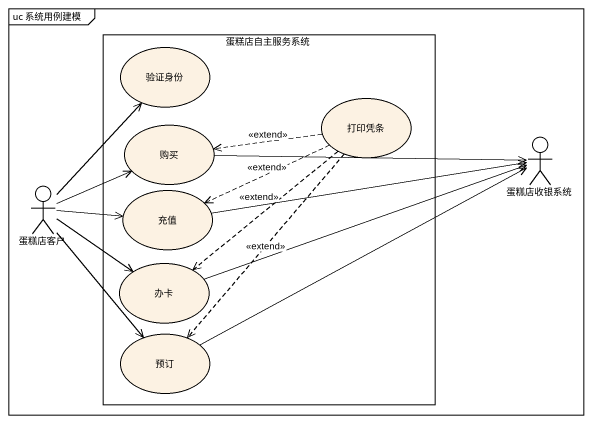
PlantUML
@startuml
mainframe uc 系统用例建模
rectangle 蛋糕店自主服务系统 {
  usecase 验证身份
  usecase 购买
  usecase 打印凭条
  usecase 充值
  usecase 办卡
  usecase 预订
}
actor 蛋糕店收银系统
actor 蛋糕店客户
打印凭条 .left.> 购买 : <<extend>>
打印凭条 .left.> 充值 : <<extend>>
打印凭条 ..> 办卡 : <<extend>>
打印凭条 ..> 预订 : <<extend>>
蛋糕店收银系统 <-left- 购买
蛋糕店收银系统 <-left- 充值
蛋糕店收银系统 <-left- 办卡
蛋糕店收银系统 <-left- 预订
蛋糕店客户 -up-> 验证身份
蛋糕店客户 -right-> 购买
蛋糕店客户 -right-> 充值
蛋糕店客户 -right-> 办卡
蛋糕店客户 --> 预订
@enduml
